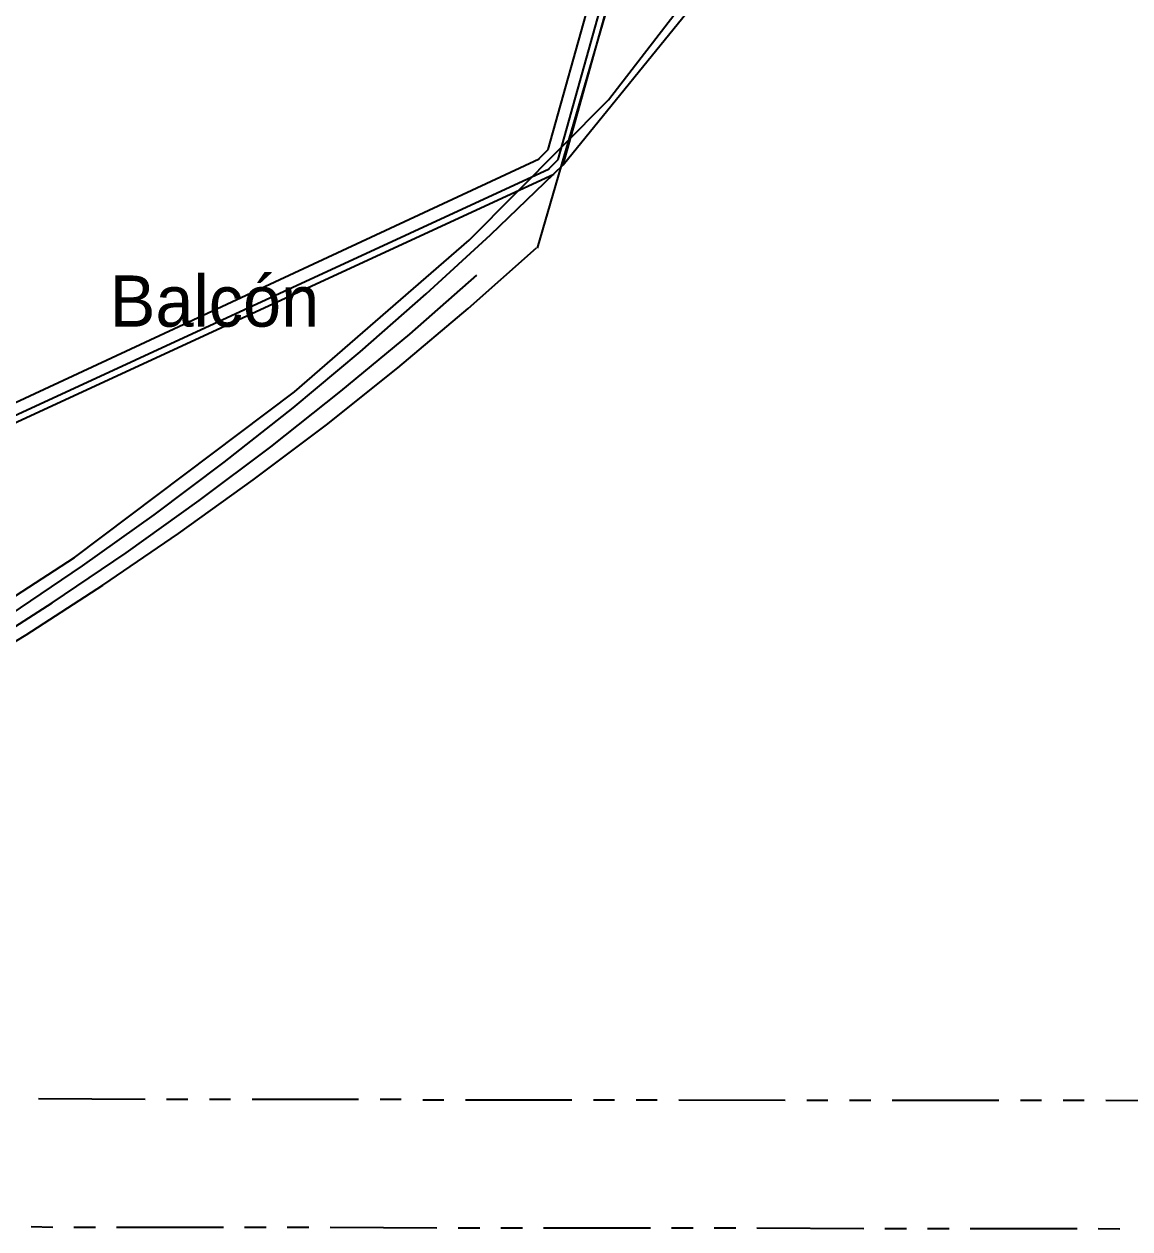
# Model space of a CAD drawing. Header units: feet. Extents: x -84 to 198, y -22 to 181.
# Drawn here: x 109.54 to 135.45, y 6.63 to 34.86 of the extents above; entities that cross this region are included whole.
import ezdxf
from ezdxf.enums import TextEntityAlignment as Align

# ---------------------------------------------------------------- set-up
doc = ezdxf.new("R2010")
doc.units = ezdxf.units.FT
for name, color, linetype in [('A-AREA-UNIDAD', 30, 'CONTINUOUS'), ('A-LINEA', 7, 'CONTINUOUS'), ('A-NOMBRE-ESPACIO', 2, 'CONTINUOUS')]:
    doc.layers.add(name, color=color, linetype=linetype)

msp = doc.modelspace()

# ---------------------------------------------------------------- linework, layer by layer
at = {"layer": 'A-AREA-UNIDAD'}
msp.add_lwpolyline([(64.128, 7.68), (70.88, 7.9644), (70.96, 8.16), (75.36, 8.6044), (81.088, 9.6), (81.12, 9.8489), (82.208, 9.8489), (84.832, 10.4889), (90.912, 12.32), (96.4, 14.4356), (102.112, 17.1556), (106.72, 19.7689), (110.72, 22.3644), (115.872, 26.24), (119.968, 29.7956), (123.232, 33.0844), (125.872, 36.5156)], dxfattribs=at)
at = {"layer": 'A-LINEA'}
for p, q in [((121.8188, 31.9189), (129.5777, 59.6941)), ((122.0548, 31.6835), (129.9008, 59.776)), ((122.1691, 31.562), (130.0559, 59.8186)), ((122.1691, 31.562), (130.0559, 59.8186)), ((121.5643, 29.6064), (130.1983, 59.2834)), ((122.1691, 31.562), (126.2767, 36.6218)), ((121.6049, 31.7084), (121.8175, 31.9221)), ((71.4822, 8.3811), (121.6031, 31.7045)), ((121.8398, 31.4719), (122.0521, 31.6853)), ((71.0098, 7.8319), (121.9507, 31.3451)), ((71.0512, 8.0092), (121.838, 31.468)), ((121.9526, 31.349), (122.1662, 31.5638)), ((121.9526, 31.349), (122.1662, 31.5638)), ((121.9526, 31.349), (122.1662, 31.5638)), ((109.88, 9.6844), (112.3733, 9.6711)), ((112.88, 9.6711), (113.3733, 9.6711)), ((113.88, 9.6711), (114.3733, 9.6711)), ((114.88, 9.6711), (117.3733, 9.6711)), ((117.88, 9.6711), (118.3733, 9.6711)), ((118.88, 9.6578), (119.3733, 9.6578)), ((119.88, 9.6578), (122.3733, 9.6578)), ((122.88, 9.6578), (123.3733, 9.6578)), ((123.88, 9.6578), (124.3733, 9.6578)), ((124.88, 9.6578), (127.3733, 9.6444)), ((127.88, 9.6444), (128.3733, 9.6444)), ((128.88, 9.6444), (129.3733, 9.6444)), ((129.88, 9.6444), (132.3733, 9.6444)), ((132.88, 9.6444), (133.3733, 9.6444)), ((133.88, 9.6444), (134.3733, 9.6444)), ((134.88, 9.6444), (137.3733, 9.6311)), ((109.7067, 6.6844), (110.2133, 6.6711)), ((110.7067, 6.6711), (111.2133, 6.6711)), ((111.7067, 6.6711), (114.2133, 6.6711)), ((114.7067, 6.6711), (115.2133, 6.6711)), ((115.7067, 6.6711), (116.2133, 6.6711)), ((116.7067, 6.6711), (119.2133, 6.6578)), ((119.7067, 6.6578), (120.2133, 6.6578)), ((120.7067, 6.6578), (121.2133, 6.6578)), ((121.7067, 6.6578), (124.2133, 6.6578)), ((124.7067, 6.6578), (125.2133, 6.6578)), ((125.7067, 6.6578), (126.2133, 6.6578)), ((126.7067, 6.6578), (129.2133, 6.6444)), ((129.7067, 6.6444), (130.2133, 6.6444)), ((130.7067, 6.6444), (131.2133, 6.6444)), ((131.7067, 6.6444), (134.2133, 6.6444)), ((134.7067, 6.6444), (135.2133, 6.6311))]:
    msp.add_line(p, q, dxfattribs=at)
for points in [[(109.2133, 21.0178), (110.9067, 22.1644), (112.5867, 23.3644), (114.2267, 24.5911), (115.84, 25.8711), (117.4133, 27.1778), (118.96, 28.5378), (120.4667, 29.9244), (121.9467, 31.3511)], [(109.2133, 21.0178), (110.9067, 22.1644), (112.5867, 23.3644), (114.2267, 24.5911), (115.84, 25.8711), (117.4133, 27.1778), (118.96, 28.5378), (120.4667, 29.9244), (121.9467, 31.3511)], [(107.7467, 19.4311), (109.5867, 20.5511), (111.3867, 21.7111), (113.16, 22.9244), (114.9067, 24.1778), (116.6267, 25.4711), (118.2933, 26.8044), (119.9467, 28.1911), (121.5467, 29.6178)], [(108.44, 20.1778), (110.2, 21.2978), (111.9333, 22.4711), (113.64, 23.6978), (115.32, 24.9511), (116.96, 26.2578), (118.5733, 27.5911), (120.1467, 28.9778)]]:
    msp.add_lwpolyline(points, dxfattribs=at)

# ---------------------------------------------------------------- texts
at = {"layer": 'A-NOMBRE-ESPACIO'}
msp.add_text('Balcón', height=1.2, dxfattribs=at).set_placement((114, 27.7689), align=Align.CENTER)

doc.saveas('drawing.dxf')
